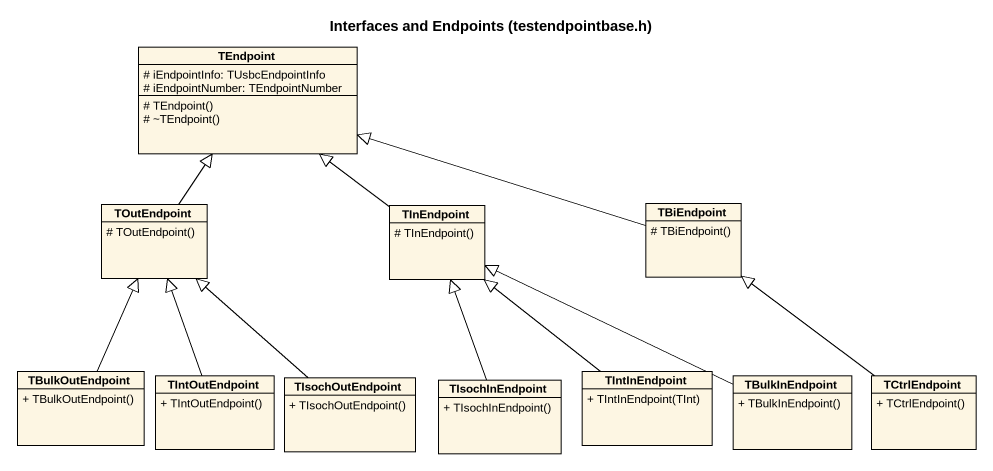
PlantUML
@startuml
title Interfaces and Endpoints (testendpointbase.h)
hide circle
hide empty members
skinparam classAttributeIconSize 0
class TEndpoint {
  # iEndpointInfo: TUsbcEndpointInfo
  # iEndpointNumber: TEndpointNumber
  # TEndpoint()
  # ~TEndpoint()
}
class TOutEndpoint {
  # TOutEndpoint()
}
class TInEndpoint {
  # TInEndpoint()
}
class TBiEndpoint {
  # TBiEndpoint()
}
class TBulkOutEndpoint {
  + TBulkOutEndpoint()
}
class TIntInEndpoint {
  + TIntInEndpoint(TInt)
}
class TIntOutEndpoint {
  + TIntOutEndpoint()
}
class TIsochOutEndpoint {
  + TIsochOutEndpoint()
}
class TIsochInEndpoint {
  + TIsochInEndpoint()
}
class TBulkInEndpoint {
  + TBulkInEndpoint()
}
class TCtrlEndpoint {
  + TCtrlEndpoint()
}
TOutEndpoint -up-|> TEndpoint
TInEndpoint -up-|> TEndpoint
TBiEndpoint -left-|> TEndpoint
TBulkOutEndpoint -up-|> TOutEndpoint
TIntInEndpoint -up-|> TInEndpoint
TIntOutEndpoint -up-|> TOutEndpoint
TIsochOutEndpoint -up-|> TOutEndpoint
TIsochInEndpoint -up-|> TInEndpoint
TBulkInEndpoint -left-|> TInEndpoint
TCtrlEndpoint -up-|> TBiEndpoint
@enduml
